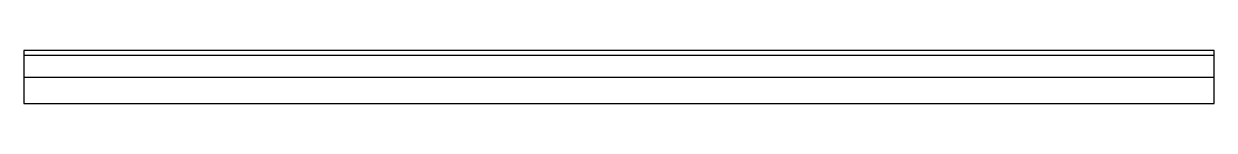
# Model space of a CAD drawing. Extents: x -500 to 500, y -22 to 23.
import ezdxf

# ---------------------------------------------------------------- set-up
doc = ezdxf.new("R2010")
doc.units = 0
doc.layers.add('0-INV', color=7, linetype='Continuous', true_color=0x1a1a1a, plot=False)
doc.layers.add('KTS_EX_VIS', color=7, linetype='Continuous')

msp = doc.modelspace()

# ---------------------------------------------------------------- linework, layer by layer
at = {"layer": '0-INV'}
msp.add_lwpolyline([(-500, 0), (500, 0)], dxfattribs=at)
at = {"layer": 'KTS_EX_VIS'}
msp.add_line((-500, 18.5), (500, 18.5), dxfattribs=at)
msp.add_lwpolyline([(-500, -22.5), (500, -22.5), (500, 22.5), (-500, 22.5)], close=True, dxfattribs=at)

doc.saveas('drawing.dxf')
